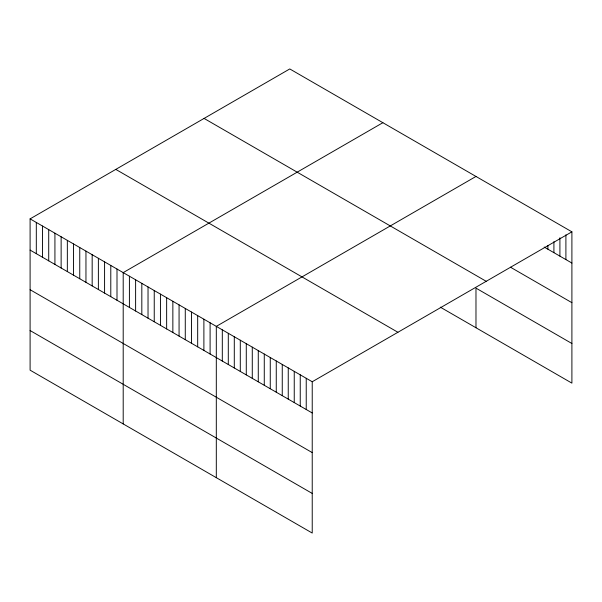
<?xml version="1.0" encoding="UTF-8"?>
<svg xmlns="http://www.w3.org/2000/svg" width="602" height="602" viewBox="0 0 602 602"><rect width="100%" height="100%" fill="white"/><g stroke="black" fill="none" stroke-linecap="round" stroke-linejoin="round"><path stroke-width="0.9" d="M30.1 218.865L312.227 381.751L312.227 533.056L30.1 370.17L30.1 218.865L289.773 68.944L571.9 231.83L571.9 383.135L440.288 307.148M382.872 122.703L123.199 272.616L123.199 423.921M475.979 176.454L216.306 326.374L216.306 477.672M312.227 381.751L571.9 231.83M544.17 247.046L571.9 263.051M510.451 267.198L571.9 302.678M204.078 118.421L486.205 281.307M571.9 343.509L475.979 288.125L475.979 327.751M115.795 169.395L397.922 332.281M30.1 250.086L312.227 412.972M30.1 289.712L312.227 452.599M30.1 330.543L312.227 493.429M565.903 234.803L565.903 259.59M559.913 237.767L559.913 256.128M553.915 241.65L553.915 252.667M547.918 245.533L547.918 249.205M306.23 378.289L306.23 409.51M300.24 374.828L300.24 406.049M294.243 371.366L294.243 402.587M288.245 367.905L288.245 399.126M282.255 364.443L282.255 395.664M276.258 360.982L276.258 392.203M270.26 357.52L270.26 388.741M264.27 354.059L264.27 385.28M258.273 350.597L258.273 381.818M252.276 347.143L252.276 378.357M246.278 343.682L246.278 374.895M240.288 340.22L240.288 371.434M234.291 336.759L234.291 367.972M228.293 333.297L228.293 364.511M222.304 329.836L222.304 361.049M210.098 322.785L210.098 354.006M203.89 319.203L203.89 350.424M197.682 315.621L197.682 346.842M191.481 312.039L191.481 343.253M185.273 308.457L185.273 339.671M179.065 304.868L179.065 336.089M172.857 301.286L172.857 332.507M166.649 297.704L166.649 328.925M160.441 294.122L160.441 325.336M154.24 290.54L154.24 321.754M148.032 286.951L148.032 318.172M141.824 283.369L141.824 314.59M135.616 279.787L135.616 311.008M129.407 276.205L129.407 307.419M116.999 269.034L116.999 300.255M110.791 265.452L110.791 296.673M104.582 261.87L104.582 293.091M98.374 258.288L98.374 289.502M92.166 254.699L92.166 285.92M85.958 251.117L85.958 282.338M79.757 247.535L79.757 278.756M73.549 243.953L73.549 275.167M67.341 240.371L67.341 271.585M61.133 236.782L61.133 268.003M54.925 233.2L54.925 264.421M48.717 229.618L48.717 260.839M42.516 226.036L42.516 257.25M36.308 222.454L36.308 253.668"/></g></svg>
